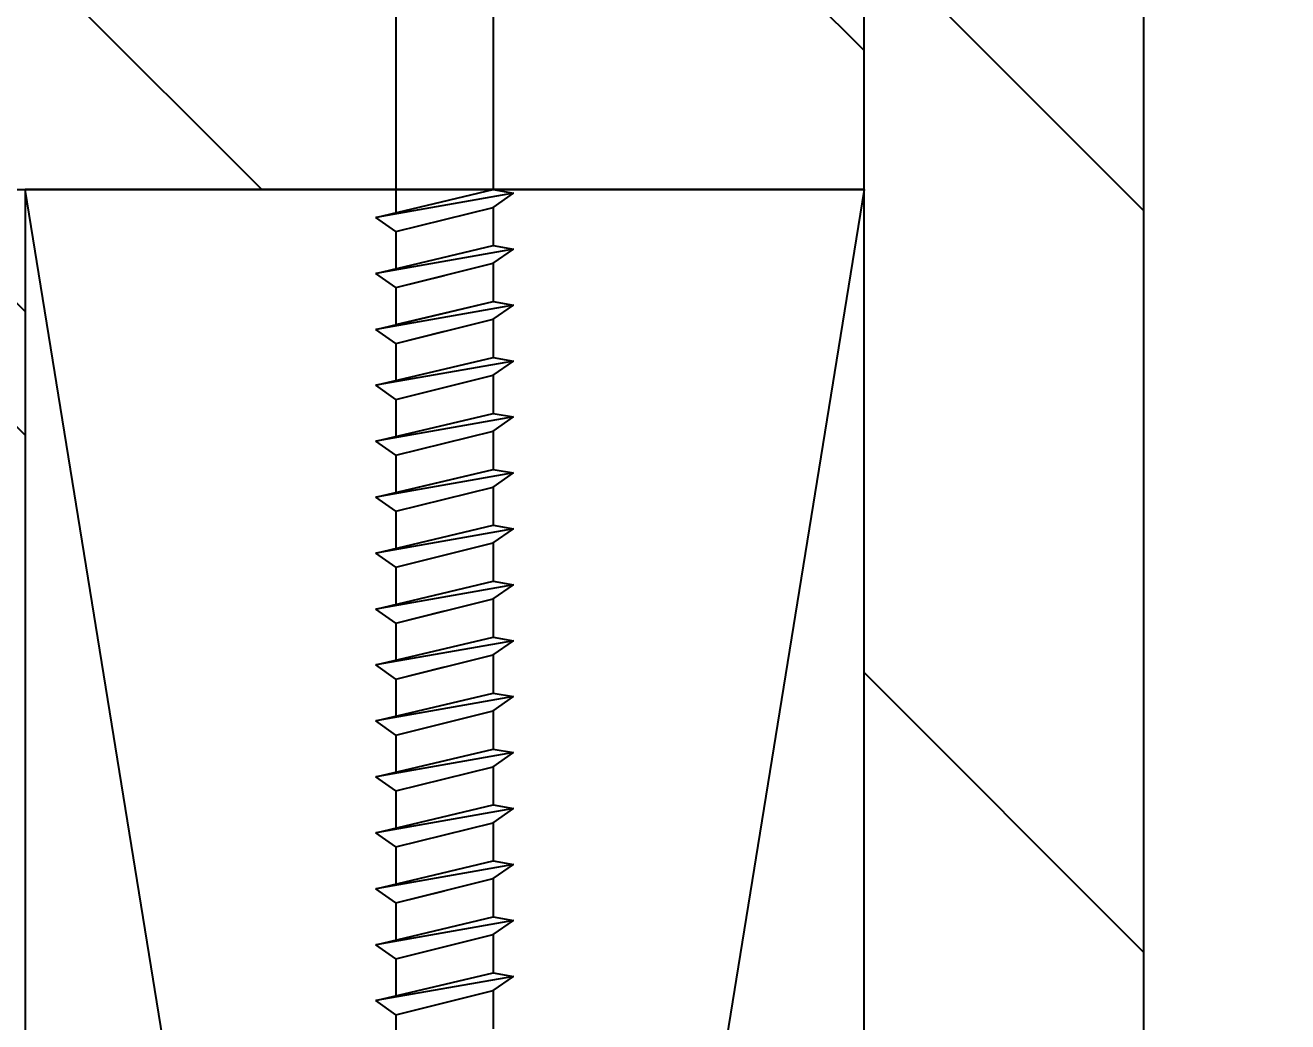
# Model space of a CAD drawing. Header units: inches. Extents: x -2661 to 42767, y -1222 to 9099.
# Drawn here: x -2321.505 to -2319.248, y 2655.268 to 2657.049 of the extents above; entities that cross this region are included whole.
import ezdxf
from ezdxf import colors
from ezdxf.entities.mleader import LeaderData, LeaderLine
from ezdxf.math import Vec2, Vec3

# ---------------------------------------------------------------- set-up
doc = ezdxf.new("R2010")
doc.units = ezdxf.units.IN
doc.header["$LTSCALE"] = 12
doc.header["$MEASUREMENT"] = 0
for name, color, linetype in [('S-ANNO-NOTE', 4, 'CONTINUOUS'), ('S-EXISTING', 1, 'CONTINUOUS'), ('S-FASTENERS', 2, 'CONTINUOUS'), ('S-SIMPSON', 2, 'CONTINUOUS'), ('S-WOOD', 3, 'CONTINUOUS')]:
    doc.layers.add(name, color=color, linetype=linetype)
doc.styles.add('Arial', font='arial.ttf', dxfattribs={"width": 0.85})
pattern_1 = [(135, (-2327.713, 2656.7556), (-0.66291, -0.66291), [])]

# ---------------------------------------------------------------- blocks, each defined once
blk = doc.blocks.new('SDS.25X5-f')
at = {"layer": 'S-SIMPSON'}
for p, q in [((-0.087, -0.536), (-0.087, -2.2912)), ((0.087, -0.5316), (0.087, -2.25)), ((0.087, -0.5316), (0.087, -2.25)), ((-0.087, -0.5749), (-0.087, -2.2912)), ((0.087, -2.1816), (0.087, -2.25)), ((0.087, -2.1816), (0.087, -2.25)), ((-0.087, -2.2249), (-0.087, -2.2912)), ((-0.087, -2.2249), (-0.087, -2.2912)), ((-0.087, -2.2249), (-0.087, -2.2912))]:
    blk.add_line(p, q, dxfattribs=at)
at = {"layer": 'S-SIMPSON', "color": 1}
for p, q in [((-0.123, -2.2997), (0.087, -2.25)), ((-0.123, -2.2997), (0.087, -2.25)), ((-0.123, -2.2997), (0.087, -2.25)), ((0.123, -2.2563), (-0.123, -2.2997)), ((0.123, -2.2563), (-0.123, -2.2997)), ((0.123, -2.2563), (-0.123, -2.2997)), ((0.087, -2.25), (0.123, -2.2563)), ((0.087, -2.25), (0.123, -2.2563)), ((0.087, -2.25), (0.123, -2.2563)), ((0.087, -2.2816), (0.123, -2.2563)), ((0.087, -2.2816), (0.123, -2.2563)), ((0.087, -2.2816), (0.123, -2.2563)), ((-0.087, -2.3249), (-0.123, -2.2997)), ((-0.087, -2.3249), (-0.123, -2.2997)), ((-0.087, -2.3249), (-0.123, -2.2997)), ((-0.087, -2.3249), (0.087, -2.2816)), ((-0.087, -2.3249), (0.087, -2.2816)), ((-0.087, -2.3249), (0.087, -2.2816)), ((0.087, -2.2816), (0.087, -2.35)), ((0.087, -2.2816), (0.087, -2.35)), ((0.087, -2.2816), (0.087, -2.35)), ((0.087, -2.2816), (0.087, -2.35)), ((0.087, -2.2816), (0.087, -2.35)), ((0.087, -2.2816), (0.087, -2.35)), ((-0.087, -2.3249), (-0.087, -2.3912)), ((-0.087, -2.3249), (-0.087, -2.3912)), ((-0.087, -2.3249), (-0.087, -2.3912)), ((-0.087, -2.3249), (-0.087, -2.3912)), ((-0.087, -2.3249), (-0.087, -2.3912)), ((-0.087, -2.3249), (-0.087, -2.3912)), ((-0.123, -2.3997), (0.087, -2.35)), ((-0.123, -2.3997), (0.087, -2.35)), ((-0.123, -2.3997), (0.087, -2.35)), ((-0.123, -2.3997), (0.087, -2.35)), ((0.123, -2.3563), (-0.123, -2.3997)), ((0.123, -2.3563), (-0.123, -2.3997)), ((0.123, -2.3563), (-0.123, -2.3997)), ((0.123, -2.3563), (-0.123, -2.3997)), ((0.087, -2.35), (0.123, -2.3563)), ((0.087, -2.35), (0.123, -2.3563)), ((0.087, -2.35), (0.123, -2.3563)), ((0.087, -2.35), (0.123, -2.3563)), ((0.087, -2.3816), (0.123, -2.3563)), ((0.087, -2.3816), (0.123, -2.3563)), ((0.087, -2.3816), (0.123, -2.3563)), ((0.087, -2.3816), (0.123, -2.3563)), ((-0.087, -2.4249), (0.087, -2.3816)), ((-0.087, -2.4249), (0.087, -2.3816)), ((-0.087, -2.4249), (0.087, -2.3816)), ((-0.087, -2.4249), (0.087, -2.3816)), ((0.087, -2.3816), (0.087, -2.45)), ((0.087, -2.3816), (0.087, -2.45)), ((0.087, -2.3816), (0.087, -2.45)), ((0.087, -2.3816), (0.087, -2.45)), ((0.087, -2.3816), (0.087, -2.45)), ((0.087, -2.3816), (0.087, -2.45)), ((0.087, -2.3816), (0.087, -2.45)), ((0.087, -2.3816), (0.087, -2.45)), ((0.087, -2.3816), (0.087, -2.45)), ((0.087, -2.3816), (0.087, -2.45)), ((-0.087, -2.4249), (-0.123, -2.3997)), ((-0.087, -2.4249), (-0.123, -2.3997)), ((-0.087, -2.4249), (-0.123, -2.3997)), ((-0.087, -2.4249), (-0.123, -2.3997)), ((-0.087, -2.4249), (-0.123, -2.3997)), ((-0.087, -2.4249), (0, -2.4032)), ((-0.087, -2.4249), (-0.087, -2.4912)), ((-0.087, -2.4249), (-0.087, -2.4912)), ((-0.087, -2.4249), (-0.087, -2.4912)), ((-0.087, -2.4249), (-0.087, -2.4912)), ((-0.087, -2.4249), (-0.087, -2.4912)), ((-0.087, -2.4249), (-0.087, -2.4912)), ((-0.087, -2.4249), (-0.087, -2.4912)), ((-0.087, -2.4249), (-0.087, -2.4912)), ((-0.087, -2.4249), (-0.087, -2.4912)), ((-0.087, -2.4249), (-0.087, -2.4912)), ((-0.087, -2.4249), (-0.087, -2.4912)), ((-0.087, -2.4249), (-0.087, -2.4912)), ((-0.123, -2.4997), (0.087, -2.45)), ((-0.123, -2.4997), (0.087, -2.45)), ((-0.123, -2.4997), (0.087, -2.45)), ((-0.123, -2.4997), (0.087, -2.45)), ((-0.123, -2.4997), (0.087, -2.45)), ((-0.123, -2.4997), (0.087, -2.45)), ((-0.123, -2.4997), (0.087, -2.45)), ((-0.123, -2.4997), (0.087, -2.45)), ((0.123, -2.4563), (-0.123, -2.4997)), ((0.123, -2.4563), (-0.123, -2.4997)), ((0.123, -2.4563), (-0.123, -2.4997)), ((0.123, -2.4563), (-0.123, -2.4997)), ((0.123, -2.4563), (-0.123, -2.4997)), ((0.123, -2.4563), (-0.123, -2.4997)), ((0.123, -2.4563), (-0.123, -2.4997)), ((0.123, -2.4563), (-0.123, -2.4997)), ((0.123, -2.4563), (-0.123, -2.4997)), ((-0.087, -2.4912), (0.087, -2.45)), ((0.087, -2.45), (0.123, -2.4563)), ((0.087, -2.45), (0.123, -2.4563)), ((0.087, -2.45), (0.123, -2.4563)), ((0.087, -2.45), (0.123, -2.4563)), ((0.087, -2.45), (0.123, -2.4563)), ((0.087, -2.45), (0.123, -2.4563)), ((0.087, -2.45), (0.123, -2.4563)), ((0.087, -2.45), (0.123, -2.4563)), ((0.087, -2.45), (0.123, -2.4563)), ((0.087, -2.4816), (0.123, -2.4563)), ((0.087, -2.4816), (0.123, -2.4563)), ((0.087, -2.4816), (0.123, -2.4563)), ((0.087, -2.4816), (0.123, -2.4563)), ((0.087, -2.4816), (0.123, -2.4563)), ((0.087, -2.4816), (0.123, -2.4563)), ((0.087, -2.4816), (0.123, -2.4563)), ((0.087, -2.4816), (0.123, -2.4563)), ((0.087, -2.4816), (0.123, -2.4563)), ((-0.087, -2.5249), (0.087, -2.4816)), ((-0.087, -2.5249), (0.087, -2.4816)), ((-0.087, -2.5249), (0.087, -2.4816)), ((-0.087, -2.5249), (0.087, -2.4816)), ((-0.087, -2.5249), (0.087, -2.4816)), ((-0.087, -2.5249), (0.087, -2.4816)), ((-0.087, -2.5249), (0.087, -2.4816)), ((-0.087, -2.5249), (0.087, -2.4816)), ((-0.087, -2.5249), (0.087, -2.4816)), ((0.087, -2.4816), (0.087, -2.55)), ((0.087, -2.4816), (0.087, -2.55)), ((0.087, -2.4816), (0.087, -2.55)), ((0.087, -2.4816), (0.087, -2.55)), ((0.087, -2.4816), (0.087, -2.55)), ((0.087, -2.4816), (0.087, -2.55)), ((0.087, -2.4816), (0.087, -2.55)), ((0.087, -2.4816), (0.087, -2.55)), ((0.087, -2.4816), (0.087, -2.55)), ((0.087, -2.4816), (0.087, -2.55)), ((0.087, -2.4816), (0.087, -2.55)), ((0.087, -2.4816), (0.087, -2.55)), ((0.087, -2.4816), (0.087, -2.55)), ((-0.087, -2.5249), (-0.123, -2.4997)), ((-0.087, -2.5249), (-0.123, -2.4997)), ((-0.087, -2.5249), (-0.123, -2.4997)), ((-0.087, -2.5249), (-0.123, -2.4997)), ((-0.087, -2.5249), (-0.123, -2.4997)), ((-0.087, -2.5249), (-0.123, -2.4997)), ((-0.087, -2.5249), (-0.123, -2.4997)), ((-0.087, -2.5249), (-0.123, -2.4997)), ((-0.087, -2.5249), (-0.123, -2.4997)), ((-0.087, -2.5249), (-0.123, -2.4997)), ((-0.087, -2.5249), (-0.123, -2.4997)), ((-0.087, -2.5249), (-0.123, -2.4997)), ((-0.087, -2.5249), (-0.123, -2.4997)), ((-0.087, -2.5249), (0.013, -2.5)), ((-0.087, -2.5249), (0.013, -2.5)), ((-0.087, -2.5249), (0.013, -2.5)), ((-0.087, -2.5249), (0, -2.5032)), ((-0.087, -2.5249), (-0.087, -2.5912)), ((-0.087, -2.5249), (-0.087, -2.5912)), ((-0.087, -2.5249), (-0.087, -2.5912)), ((-0.087, -2.5249), (-0.087, -2.5912)), ((-0.087, -2.5249), (-0.087, -2.5912)), ((-0.087, -2.5249), (-0.087, -2.5912)), ((-0.087, -2.5249), (-0.087, -2.5912)), ((-0.087, -2.5249), (-0.087, -2.5912)), ((-0.087, -2.5249), (-0.087, -2.5912)), ((-0.087, -2.5249), (-0.087, -2.5912)), ((-0.087, -2.5249), (-0.087, -2.5912)), ((-0.123, -2.5997), (0.087, -2.55)), ((-0.123, -2.5997), (0.087, -2.55)), ((-0.123, -2.5997), (0.087, -2.55)), ((-0.123, -2.5997), (0.087, -2.55)), ((-0.123, -2.5997), (0.087, -2.55)), ((-0.123, -2.5997), (0.087, -2.55)), ((-0.123, -2.5997), (0.087, -2.55)), ((-0.123, -2.5997), (0.087, -2.55)), ((-0.123, -2.5997), (0.087, -2.55)), ((0.087, -2.55), (0.123, -2.5563)), ((0.087, -2.55), (0.123, -2.5563)), ((0.087, -2.55), (0.123, -2.5563)), ((0.087, -2.55), (0.123, -2.5563)), ((0.087, -2.55), (0.123, -2.5563)), ((0.087, -2.55), (0.123, -2.5563)), ((0.087, -2.55), (0.123, -2.5563)), ((0.087, -2.55), (0.123, -2.5563)), ((0.087, -2.55), (0.123, -2.5563)), ((0.123, -2.5563), (-0.123, -2.5997)), ((0.123, -2.5563), (-0.123, -2.5997)), ((0.123, -2.5563), (-0.123, -2.5997)), ((0.123, -2.5563), (-0.123, -2.5997)), ((0.123, -2.5563), (-0.123, -2.5997)), ((0.123, -2.5563), (-0.123, -2.5997)), ((0.123, -2.5563), (-0.123, -2.5997)), ((0.123, -2.5563), (-0.123, -2.5997)), ((0.123, -2.5563), (-0.123, -2.5997)), ((0.087, -2.5816), (0.123, -2.5563)), ((0.087, -2.5816), (0.123, -2.5563)), ((0.087, -2.5816), (0.123, -2.5563)), ((0.087, -2.5816), (0.123, -2.5563)), ((0.087, -2.5816), (0.123, -2.5563)), ((0.087, -2.5816), (0.123, -2.5563)), ((0.087, -2.5816), (0.123, -2.5563)), ((0.087, -2.5816), (0.123, -2.5563)), ((0.087, -2.5816), (0.123, -2.5563)), ((-0.087, -2.6249), (0.087, -2.5816)), ((-0.087, -2.6249), (0.087, -2.5816)), ((-0.087, -2.6249), (0.087, -2.5816)), ((-0.087, -2.6249), (0.087, -2.5816)), ((-0.087, -2.6249), (0.087, -2.5816)), ((-0.087, -2.6249), (0.087, -2.5816)), ((-0.087, -2.6249), (0.087, -2.5816)), ((-0.087, -2.6249), (0.087, -2.5816)), ((-0.087, -2.6249), (0.087, -2.5816)), ((0.087, -2.5816), (0.087, -2.65)), ((0.087, -2.5816), (0.087, -2.65)), ((0.087, -2.5816), (0.087, -2.65)), ((0.087, -2.5816), (0.087, -2.65)), ((0.087, -2.5816), (0.087, -2.65)), ((0.087, -2.5816), (0.087, -2.65)), ((0.087, -2.5816), (0.087, -2.65)), ((0.087, -2.5816), (0.087, -2.65)), ((0.087, -2.5816), (0.087, -2.65)), ((0.087, -2.5816), (0.087, -2.65)), ((0.087, -2.5816), (0.087, -2.65)), ((-0.087, -2.6249), (-0.123, -2.5997)), ((-0.087, -2.6249), (-0.123, -2.5997)), ((-0.087, -2.6249), (-0.123, -2.5997)), ((-0.087, -2.6249), (-0.123, -2.5997)), ((-0.087, -2.6249), (-0.123, -2.5997)), ((-0.087, -2.6249), (-0.123, -2.5997)), ((-0.087, -2.6249), (-0.123, -2.5997)), ((-0.087, -2.6249), (-0.123, -2.5997)), ((-0.087, -2.6249), (-0.123, -2.5997)), ((-0.087, -2.6249), (-0.087, -2.6912)), ((-0.087, -2.6249), (-0.087, -2.6912)), ((-0.087, -2.6249), (-0.087, -2.6912)), ((-0.087, -2.6249), (-0.087, -2.6912)), ((-0.087, -2.6249), (-0.087, -2.6912)), ((-0.087, -2.6249), (-0.087, -2.6912)), ((-0.087, -2.6249), (-0.087, -2.6912)), ((-0.087, -2.6249), (-0.087, -2.6912)), ((-0.087, -2.6249), (-0.087, -2.6912)), ((-0.087, -2.6249), (-0.087, -2.6912)), ((-0.087, -2.6249), (-0.087, -2.6912)), ((-0.123, -2.6997), (0.087, -2.65)), ((-0.123, -2.6997), (0.087, -2.65)), ((-0.123, -2.6997), (0.087, -2.65)), ((-0.123, -2.6997), (0.087, -2.65)), ((-0.123, -2.6997), (0.087, -2.65)), ((-0.123, -2.6997), (0.087, -2.65)), ((-0.123, -2.6997), (0.087, -2.65)), ((-0.123, -2.6997), (0.087, -2.65)), ((-0.123, -2.6997), (0.087, -2.65)), ((-0.123, -2.6997), (0.087, -2.65)), ((-0.123, -2.6997), (0.087, -2.65)), ((0.123, -2.6563), (-0.123, -2.6997)), ((0.123, -2.6563), (-0.123, -2.6997)), ((0.123, -2.6563), (-0.123, -2.6997)), ((0.123, -2.6563), (-0.123, -2.6997)), ((0.123, -2.6563), (-0.123, -2.6997)), ((0.123, -2.6563), (-0.123, -2.6997)), ((0.123, -2.6563), (-0.123, -2.6997)), ((0.123, -2.6563), (-0.123, -2.6997)), ((0.123, -2.6563), (-0.123, -2.6997)), ((0.123, -2.6563), (-0.123, -2.6997)), ((0.123, -2.6563), (-0.123, -2.6997)), ((0.087, -2.65), (0.123, -2.6563)), ((0.087, -2.65), (0.123, -2.6563)), ((0.087, -2.65), (0.123, -2.6563)), ((0.087, -2.65), (0.123, -2.6563)), ((0.087, -2.65), (0.123, -2.6563)), ((0.087, -2.65), (0.123, -2.6563)), ((0.087, -2.65), (0.123, -2.6563)), ((0.087, -2.65), (0.123, -2.6563)), ((0.087, -2.65), (0.123, -2.6563)), ((0.087, -2.65), (0.123, -2.6563)), ((0.087, -2.65), (0.123, -2.6563)), ((0.087, -2.6816), (0.123, -2.6563)), ((0.087, -2.6816), (0.123, -2.6563)), ((0.087, -2.6816), (0.123, -2.6563)), ((0.087, -2.6816), (0.123, -2.6563)), ((0.087, -2.6816), (0.123, -2.6563)), ((0.087, -2.6816), (0.123, -2.6563)), ((0.087, -2.6816), (0.123, -2.6563)), ((0.087, -2.6816), (0.123, -2.6563)), ((0.087, -2.6816), (0.123, -2.6563)), ((0.087, -2.6816), (0.123, -2.6563)), ((0.087, -2.6816), (0.123, -2.6563)), ((-0.087, -2.7249), (0.087, -2.6816)), ((-0.087, -2.7249), (0.087, -2.6816)), ((-0.087, -2.7249), (0.087, -2.6816)), ((-0.087, -2.7249), (0.087, -2.6816)), ((-0.087, -2.7249), (0.087, -2.6816)), ((-0.087, -2.7249), (0.087, -2.6816)), ((-0.087, -2.7249), (0.087, -2.6816)), ((-0.087, -2.7249), (0.087, -2.6816)), ((-0.087, -2.7249), (0.087, -2.6816)), ((-0.087, -2.7249), (0.087, -2.6816)), ((-0.087, -2.7249), (0.087, -2.6816)), ((0.087, -2.6816), (0.087, -2.75)), ((0.087, -2.6816), (0.087, -2.75)), ((0.087, -2.6816), (0.087, -2.75)), ((0.087, -2.6816), (0.087, -2.75)), ((0.087, -2.6816), (0.087, -2.75)), ((0.087, -2.6816), (0.087, -2.75)), ((0.087, -2.6816), (0.087, -2.75)), ((0.087, -2.6816), (0.087, -2.75)), ((-0.087, -2.7249), (-0.123, -2.6997)), ((-0.087, -2.7249), (-0.123, -2.6997)), ((-0.087, -2.7249), (-0.123, -2.6997)), ((-0.087, -2.7249), (-0.123, -2.6997)), ((-0.087, -2.7249), (-0.123, -2.6997)), ((-0.087, -2.7249), (-0.123, -2.6997)), ((-0.087, -2.7249), (-0.123, -2.6997)), ((-0.087, -2.7249), (-0.123, -2.6997)), ((-0.087, -2.7249), (-0.123, -2.6997)), ((-0.087, -2.7249), (-0.123, -2.6997)), ((-0.087, -2.7249), (-0.123, -2.6997)), ((-0.087, -2.7249), (-0.123, -2.6997)), ((-0.087, -2.7249), (-0.123, -2.6997)), ((-0.087, -2.7249), (0, -2.7032)), ((-0.087, -2.7249), (0, -2.7032)), ((-0.087, -2.7249), (-0.087, -2.7912)), ((-0.087, -2.7249), (-0.087, -2.7912)), ((-0.087, -2.7249), (-0.087, -2.7912)), ((-0.087, -2.7249), (-0.087, -2.7912)), ((-0.087, -2.7249), (-0.087, -2.7912)), ((-0.087, -2.7249), (-0.087, -2.7912)), ((-0.087, -2.7249), (-0.087, -2.7912)), ((-0.087, -2.7249), (-0.087, -2.7912)), ((-0.087, -2.7249), (-0.087, -2.7912)), ((-0.087, -2.7249), (-0.087, -2.7912)), ((-0.123, -2.7997), (0.087, -2.75)), ((-0.123, -2.7997), (0.087, -2.75)), ((-0.123, -2.7997), (0.087, -2.75)), ((-0.123, -2.7997), (0.087, -2.75)), ((-0.123, -2.7997), (0.087, -2.75)), ((-0.123, -2.7997), (0.087, -2.75)), ((-0.123, -2.7997), (0.087, -2.75)), ((-0.123, -2.7997), (0.087, -2.75)), ((-0.087, -2.7912), (0.087, -2.75)), ((0.087, -2.75), (0.123, -2.7563)), ((0.087, -2.75), (0.123, -2.7563)), ((0.087, -2.75), (0.123, -2.7563)), ((0.087, -2.75), (0.123, -2.7563)), ((0.087, -2.75), (0.123, -2.7563)), ((0.087, -2.75), (0.123, -2.7563)), ((0.087, -2.75), (0.123, -2.7563)), ((0.087, -2.75), (0.123, -2.7563)), ((0.087, -2.75), (0.123, -2.7563)), ((0.123, -2.7563), (-0.123, -2.7997)), ((0.123, -2.7563), (-0.123, -2.7997)), ((0.123, -2.7563), (-0.123, -2.7997)), ((0.123, -2.7563), (-0.123, -2.7997)), ((0.123, -2.7563), (-0.123, -2.7997)), ((0.123, -2.7563), (-0.123, -2.7997)), ((0.123, -2.7563), (-0.123, -2.7997)), ((0.123, -2.7563), (-0.123, -2.7997)), ((0.123, -2.7563), (-0.123, -2.7997)), ((0.087, -2.7816), (0.123, -2.7563)), ((0.087, -2.7816), (0.123, -2.7563)), ((0.087, -2.7816), (0.123, -2.7563)), ((0.087, -2.7816), (0.123, -2.7563)), ((0.087, -2.7816), (0.123, -2.7563)), ((0.087, -2.7816), (0.123, -2.7563)), ((0.087, -2.7816), (0.123, -2.7563)), ((0.087, -2.7816), (0.123, -2.7563)), ((0.087, -2.7816), (0.123, -2.7563)), ((-0.087, -2.8249), (0.087, -2.7816)), ((-0.087, -2.8249), (0.087, -2.7816)), ((-0.087, -2.8249), (0.087, -2.7816)), ((-0.087, -2.8249), (0.087, -2.7816)), ((-0.087, -2.8249), (0.087, -2.7816)), ((-0.087, -2.8249), (0.087, -2.7816)), ((-0.087, -2.8249), (0.087, -2.7816)), ((-0.087, -2.8249), (0.087, -2.7816)), ((-0.087, -2.8249), (0.087, -2.7816)), ((0.087, -2.7816), (0.087, -2.85)), ((0.087, -2.7816), (0.087, -2.85)), ((0.087, -2.7816), (0.087, -2.85)), ((0.087, -2.7816), (0.087, -2.85)), ((0.087, -2.7816), (0.087, -2.85)), ((0.087, -2.7816), (0.087, -2.85)), ((0.087, -2.7816), (0.087, -2.85)), ((0.087, -2.7816), (0.087, -2.85)), ((0.087, -2.7816), (0.087, -2.85)), ((-0.087, -2.8249), (-0.123, -2.7997)), ((-0.087, -2.8249), (-0.123, -2.7997)), ((-0.087, -2.8249), (-0.123, -2.7997)), ((-0.087, -2.8249), (-0.123, -2.7997)), ((-0.087, -2.8249), (-0.123, -2.7997)), ((-0.087, -2.8249), (-0.123, -2.7997)), ((-0.087, -2.8249), (-0.123, -2.7997)), ((-0.087, -2.8249), (-0.123, -2.7997)), ((-0.087, -2.8249), (-0.123, -2.7997)), ((-0.087, -2.8249), (-0.123, -2.7997)), ((-0.087, -2.8249), (0, -2.8032)), ((-0.087, -2.8249), (-0.087, -2.8912)), ((-0.087, -2.8249), (-0.087, -2.8912)), ((-0.087, -2.8249), (-0.087, -2.8912)), ((-0.087, -2.8249), (-0.087, -2.8912)), ((-0.087, -2.8249), (-0.087, -2.8912)), ((-0.087, -2.8249), (-0.087, -2.8912)), ((-0.087, -2.8249), (-0.087, -2.8912)), ((-0.087, -2.8249), (-0.087, -2.8912)), ((-0.123, -2.8997), (0.087, -2.85)), ((-0.123, -2.8997), (0.087, -2.85)), ((-0.123, -2.8997), (0.087, -2.85)), ((-0.123, -2.8997), (0.087, -2.85)), ((-0.123, -2.8997), (0.087, -2.85)), ((-0.123, -2.8997), (0.087, -2.85)), ((0.123, -2.8563), (-0.123, -2.8997)), ((0.123, -2.8563), (-0.123, -2.8997)), ((0.123, -2.8563), (-0.123, -2.8997)), ((0.123, -2.8563), (-0.123, -2.8997)), ((0.123, -2.8563), (-0.123, -2.8997)), ((0.123, -2.8563), (-0.123, -2.8997)), ((0.087, -2.85), (0.123, -2.8563)), ((0.087, -2.85), (0.123, -2.8563)), ((0.087, -2.85), (0.123, -2.8563)), ((0.087, -2.85), (0.123, -2.8563)), ((0.087, -2.85), (0.123, -2.8563)), ((0.087, -2.85), (0.123, -2.8563)), ((0.087, -2.8816), (0.123, -2.8563)), ((0.087, -2.8816), (0.123, -2.8563)), ((0.087, -2.8816), (0.123, -2.8563)), ((0.087, -2.8816), (0.123, -2.8563)), ((0.087, -2.8816), (0.123, -2.8563)), ((0.087, -2.8816), (0.123, -2.8563)), ((-0.087, -2.9249), (0.087, -2.8816)), ((-0.087, -2.9249), (0.087, -2.8816)), ((-0.087, -2.9249), (0.087, -2.8816)), ((-0.087, -2.9249), (0.087, -2.8816)), ((-0.087, -2.9249), (0.087, -2.8816)), ((-0.087, -2.9249), (0.087, -2.8816)), ((0.087, -2.8816), (0.087, -2.95)), ((0.087, -2.8816), (0.087, -2.95)), ((0.087, -2.8816), (0.087, -2.95)), ((0.087, -2.8816), (0.087, -2.95)), ((0.087, -2.8816), (0.087, -2.95)), ((0.087, -2.8816), (0.087, -2.95)), ((0.087, -2.8816), (0.087, -2.95)), ((-0.087, -2.9249), (-0.123, -2.8997)), ((-0.087, -2.9249), (-0.123, -2.8997)), ((-0.087, -2.9249), (-0.123, -2.8997)), ((-0.087, -2.9249), (-0.123, -2.8997)), ((-0.087, -2.9249), (-0.123, -2.8997)), ((-0.087, -2.9249), (-0.123, -2.8997)), ((-0.087, -2.9249), (-0.087, -2.9912)), ((-0.087, -2.9249), (-0.087, -2.9912)), ((-0.087, -2.9249), (-0.087, -2.9912)), ((-0.087, -2.9249), (-0.087, -2.9912)), ((-0.087, -2.9249), (-0.087, -2.9912)), ((-0.087, -2.9249), (-0.087, -2.9912)), ((-0.087, -2.9249), (-0.087, -2.9912)), ((-0.123, -2.9997), (0.087, -2.95)), ((-0.123, -2.9997), (0.087, -2.95)), ((-0.123, -2.9997), (0.087, -2.95)), ((-0.123, -2.9997), (0.087, -2.95)), ((-0.123, -2.9997), (0.087, -2.95)), ((-0.123, -2.9997), (0.087, -2.95)), ((-0.123, -2.9997), (0.087, -2.95)), ((0.123, -2.9563), (-0.123, -2.9997)), ((0.123, -2.9563), (-0.123, -2.9997)), ((0.123, -2.9563), (-0.123, -2.9997)), ((0.123, -2.9563), (-0.123, -2.9997)), ((0.123, -2.9563), (-0.123, -2.9997)), ((0.123, -2.9563), (-0.123, -2.9997)), ((0.123, -2.9563), (-0.123, -2.9997)), ((0.087, -2.95), (0.123, -2.9563)), ((0.087, -2.95), (0.123, -2.9563)), ((0.087, -2.95), (0.123, -2.9563)), ((0.087, -2.95), (0.123, -2.9563)), ((0.087, -2.95), (0.123, -2.9563)), ((0.087, -2.95), (0.123, -2.9563)), ((0.087, -2.95), (0.123, -2.9563)), ((0.087, -2.9816), (0.123, -2.9563)), ((0.087, -2.9816), (0.123, -2.9563)), ((0.087, -2.9816), (0.123, -2.9563)), ((0.087, -2.9816), (0.123, -2.9563)), ((0.087, -2.9816), (0.123, -2.9563)), ((0.087, -2.9816), (0.123, -2.9563)), ((0.087, -2.9816), (0.123, -2.9563)), ((-0.087, -3.0249), (-0.123, -2.9997)), ((-0.087, -3.0249), (-0.123, -2.9997)), ((-0.087, -3.0249), (-0.123, -2.9997)), ((-0.087, -3.0249), (-0.123, -2.9997)), ((-0.087, -3.0249), (-0.123, -2.9997)), ((-0.087, -3.0249), (-0.123, -2.9997)), ((-0.087, -3.0249), (-0.123, -2.9997)), ((-0.087, -3.0249), (-0.123, -2.9997)), ((-0.087, -3.0249), (0.087, -2.9816)), ((-0.087, -3.0249), (0.087, -2.9816)), ((-0.087, -3.0249), (0.087, -2.9816)), ((-0.087, -3.0249), (0.087, -2.9816)), ((-0.087, -3.0249), (0.087, -2.9816)), ((-0.087, -3.0249), (0.087, -2.9816)), ((-0.087, -3.0249), (0.087, -2.9816)), ((0.087, -2.9816), (0.087, -3.05)), ((0.087, -2.9816), (0.087, -3.05)), ((0.087, -2.9816), (0.087, -3.05)), ((0.087, -2.9816), (0.087, -3.05)), ((0.087, -2.9816), (0.087, -3.05)), ((0.087, -2.9816), (0.087, -3.05)), ((0.087, -2.9816), (0.087, -3.05)), ((0.087, -2.9816), (0.087, -3.05)), ((0.087, -2.9816), (0.087, -3.05)), ((0.087, -2.9816), (0.087, -3.05)), ((0.087, -2.9816), (0.087, -3.05)), ((0.087, -2.9816), (0.087, -3.05)), ((0.087, -2.9816), (0.087, -3.05)), ((0.087, -2.9816), (0.087, -3.05)), ((-0.087, -3.0249), (0, -3.0032)), ((-0.087, -3.0249), (-0.087, -3.0912)), ((-0.087, -3.0249), (-0.087, -3.0912)), ((-0.087, -3.0249), (-0.087, -3.0912)), ((-0.087, -3.0249), (-0.087, -3.0912)), ((-0.087, -3.0249), (-0.087, -3.0912)), ((-0.087, -3.0249), (-0.087, -3.0912)), ((-0.087, -3.0249), (-0.087, -3.0912)), ((-0.087, -3.0249), (-0.087, -3.0912)), ((-0.123, -3.0997), (0.087, -3.05)), ((-0.123, -3.0997), (0.087, -3.05)), ((-0.123, -3.0997), (0.087, -3.05)), ((-0.123, -3.0997), (0.087, -3.05)), ((-0.123, -3.0997), (0.087, -3.05)), ((-0.123, -3.0997), (0.087, -3.05)), ((0.123, -3.0563), (-0.123, -3.0997)), ((0.123, -3.0563), (-0.123, -3.0997)), ((0.123, -3.0563), (-0.123, -3.0997)), ((0.123, -3.0563), (-0.123, -3.0997)), ((0.123, -3.0563), (-0.123, -3.0997)), ((0.123, -3.0563), (-0.123, -3.0997)), ((0.087, -3.05), (0.123, -3.0563)), ((0.087, -3.05), (0.123, -3.0563)), ((0.087, -3.05), (0.123, -3.0563)), ((0.087, -3.05), (0.123, -3.0563)), ((0.087, -3.05), (0.123, -3.0563)), ((0.087, -3.05), (0.123, -3.0563)), ((0.087, -3.0816), (0.123, -3.0563)), ((0.087, -3.0816), (0.123, -3.0563)), ((0.087, -3.0816), (0.123, -3.0563)), ((0.087, -3.0816), (0.123, -3.0563)), ((0.087, -3.0816), (0.123, -3.0563)), ((0.087, -3.0816), (0.123, -3.0563)), ((-0.087, -3.1249), (0.087, -3.0816)), ((-0.087, -3.1249), (0.087, -3.0816)), ((-0.087, -3.1249), (0.087, -3.0816)), ((-0.087, -3.1249), (0.087, -3.0816)), ((-0.087, -3.1249), (0.087, -3.0816)), ((-0.087, -3.1249), (0.087, -3.0816)), ((0.087, -3.0816), (0.087, -3.15)), ((0.087, -3.0816), (0.087, -3.15)), ((0.087, -3.0816), (0.087, -3.15)), ((0.087, -3.0816), (0.087, -3.15)), ((0.087, -3.0816), (0.087, -3.15)), ((0.087, -3.0816), (0.087, -3.15)), ((0.087, -3.0816), (0.087, -3.15)), ((-0.087, -3.1249), (-0.123, -3.0997)), ((-0.087, -3.1249), (-0.123, -3.0997)), ((-0.087, -3.1249), (-0.123, -3.0997)), ((-0.087, -3.1249), (-0.123, -3.0997)), ((-0.087, -3.1249), (-0.123, -3.0997)), ((-0.087, -3.1249), (-0.123, -3.0997)), ((-0.087, -3.1249), (-0.123, -3.0997)), ((-0.087, -3.1249), (0, -3.1032)), ((-0.087, -3.1249), (-0.087, -3.1912)), ((-0.087, -3.1249), (-0.087, -3.1912)), ((-0.087, -3.1249), (-0.087, -3.1912)), ((-0.087, -3.1249), (-0.087, -3.1912)), ((-0.087, -3.1249), (-0.087, -3.1912)), ((-0.087, -3.1249), (-0.087, -3.1912)), ((-0.087, -3.1249), (-0.087, -3.1912)), ((-0.123, -3.1997), (0.087, -3.15)), ((-0.123, -3.1997), (0.087, -3.15)), ((-0.123, -3.1997), (0.087, -3.15)), ((0.123, -3.1563), (-0.123, -3.1997)), ((0.123, -3.1563), (-0.123, -3.1997)), ((0.123, -3.1563), (-0.123, -3.1997)), ((0.087, -3.15), (0.123, -3.1563)), ((0.087, -3.15), (0.123, -3.1563)), ((0.087, -3.15), (0.123, -3.1563)), ((0.087, -3.1816), (0.123, -3.1563)), ((0.087, -3.1816), (0.123, -3.1563)), ((0.087, -3.1816), (0.123, -3.1563)), ((-0.087, -3.2249), (0.087, -3.1816)), ((-0.087, -3.2249), (0.087, -3.1816)), ((-0.087, -3.2249), (0.087, -3.1816)), ((0.087, -3.1816), (0.087, -3.25)), ((0.087, -3.1816), (0.087, -3.25)), ((0.087, -3.1816), (0.087, -3.25)), ((0.087, -3.1816), (0.087, -3.25)), ((0.087, -3.1816), (0.087, -3.25)), ((-0.087, -3.2249), (-0.123, -3.1997)), ((-0.087, -3.2249), (-0.123, -3.1997)), ((-0.087, -3.2249), (-0.123, -3.1997)), ((-0.087, -3.2249), (-0.087, -3.2912)), ((-0.087, -3.2249), (-0.087, -3.2912)), ((-0.087, -3.2249), (-0.087, -3.2912)), ((-0.087, -3.2249), (-0.087, -3.2912)), ((-0.087, -3.2249), (-0.087, -3.2912)), ((-0.123, -3.2997), (0.087, -3.25)), ((-0.123, -3.2997), (0.087, -3.25)), ((-0.123, -3.2997), (0.087, -3.25)), ((0.087, -3.25), (0.123, -3.2563)), ((0.087, -3.25), (0.123, -3.2563)), ((0.087, -3.25), (0.123, -3.2563)), ((0.123, -3.2563), (-0.123, -3.2997)), ((0.123, -3.2563), (-0.123, -3.2997)), ((0.123, -3.2563), (-0.123, -3.2997)), ((0.087, -3.2816), (0.123, -3.2563)), ((0.087, -3.2816), (0.123, -3.2563)), ((0.087, -3.2816), (0.123, -3.2563)), ((-0.087, -3.3249), (0.087, -3.2816)), ((-0.087, -3.3249), (0.087, -3.2816)), ((-0.087, -3.3249), (0.087, -3.2816)), ((0.087, -3.2816), (0.087, -3.35)), ((0.087, -3.2816), (0.087, -3.35)), ((0.087, -3.2816), (0.087, -3.35)), ((0.087, -3.2816), (0.087, -3.35)), ((0.087, -3.2816), (0.087, -3.35)), ((0.087, -3.2816), (0.087, -3.35)), ((0.087, -3.2816), (0.087, -3.35)), ((0.087, -3.2816), (0.087, -3.35)), ((-0.087, -3.3249), (-0.123, -3.2997)), ((-0.087, -3.3249), (-0.123, -3.2997)), ((-0.087, -3.3249), (-0.123, -3.2997)), ((-0.087, -3.3249), (-0.087, -3.3912)), ((-0.087, -3.3249), (-0.087, -3.3912)), ((-0.087, -3.3249), (-0.087, -3.3912)), ((-0.087, -3.3249), (-0.087, -3.3912)), ((-0.087, -3.3249), (-0.087, -3.3912)), ((-0.087, -3.3249), (-0.087, -3.3912)), ((-0.087, -3.3249), (-0.087, -3.3912)), ((-0.087, -3.3249), (-0.087, -3.3912)), ((-0.123, -3.3997), (0.087, -3.35)), ((-0.123, -3.3997), (0.087, -3.35)), ((-0.123, -3.3997), (0.087, -3.35)), ((-0.123, -3.3997), (0.087, -3.35)), ((0.123, -3.3563), (-0.123, -3.3997)), ((0.123, -3.3563), (-0.123, -3.3997)), ((0.123, -3.3563), (-0.123, -3.3997)), ((0.123, -3.3563), (-0.123, -3.3997)), ((0.087, -3.35), (0.123, -3.3563)), ((0.087, -3.35), (0.123, -3.3563)), ((0.087, -3.35), (0.123, -3.3563)), ((0.087, -3.35), (0.123, -3.3563)), ((0.087, -3.3816), (0.123, -3.3563)), ((0.087, -3.3816), (0.123, -3.3563)), ((0.087, -3.3816), (0.123, -3.3563)), ((0.087, -3.3816), (0.123, -3.3563)), ((-0.087, -3.4249), (0.087, -3.3816)), ((-0.087, -3.4249), (0.087, -3.3816)), ((-0.087, -3.4249), (0.087, -3.3816)), ((-0.087, -3.4249), (0.087, -3.3816)), ((0.087, -3.3816), (0.087, -3.45)), ((0.087, -3.3816), (0.087, -3.45)), ((0.087, -3.3816), (0.087, -3.45)), ((0.087, -3.3816), (0.087, -3.45)), ((0.087, -3.3816), (0.087, -3.45)), ((0.087, -3.3816), (0.087, -3.45)), ((-0.087, -3.4249), (-0.123, -3.3997)), ((-0.087, -3.4249), (-0.123, -3.3997)), ((-0.087, -3.4249), (-0.123, -3.3997)), ((-0.087, -3.4249), (-0.123, -3.3997)), ((-0.087, -3.4249), (-0.087, -3.4912)), ((-0.087, -3.4249), (-0.087, -3.4912)), ((-0.087, -3.4249), (-0.087, -3.4912)), ((-0.087, -3.4249), (-0.087, -3.4912)), ((-0.087, -3.4249), (-0.087, -3.4912)), ((-0.087, -3.4249), (-0.087, -3.4912)), ((-0.123, -3.4997), (0.087, -3.45)), ((-0.123, -3.4997), (0.087, -3.45)), ((-0.123, -3.4997), (0.087, -3.45)), ((-0.123, -3.4997), (0.087, -3.45)), ((0.087, -3.45), (0.123, -3.4563)), ((0.087, -3.45), (0.123, -3.4563)), ((0.087, -3.45), (0.123, -3.4563)), ((0.087, -3.45), (0.123, -3.4563)), ((0.123, -3.4563), (-0.123, -3.4997)), ((0.123, -3.4563), (-0.123, -3.4997)), ((0.123, -3.4563), (-0.123, -3.4997)), ((0.123, -3.4563), (-0.123, -3.4997)), ((0.087, -3.4816), (0.123, -3.4563)), ((0.087, -3.4816), (0.123, -3.4563)), ((0.087, -3.4816), (0.123, -3.4563)), ((0.087, -3.4816), (0.123, -3.4563)), ((-0.087, -3.5249), (0.087, -3.4816)), ((-0.087, -3.5249), (0.087, -3.4816)), ((-0.087, -3.5249), (0.087, -3.4816)), ((-0.087, -3.5249), (0.087, -3.4816)), ((0.087, -3.4816), (0.087, -3.55)), ((0.087, -3.4816), (0.087, -3.55)), ((0.087, -3.4816), (0.087, -3.55)), ((0.087, -3.4816), (0.087, -3.55)), ((0.087, -3.4816), (0.087, -3.55)), ((0.087, -3.4816), (0.087, -3.55)), ((0.087, -3.4816), (0.087, -3.55)), ((-0.087, -3.5249), (-0.123, -3.4997)), ((-0.087, -3.5249), (-0.123, -3.4997)), ((-0.087, -3.5249), (-0.123, -3.4997)), ((-0.087, -3.5249), (-0.123, -3.4997)), ((-0.087, -3.5249), (-0.123, -3.4997)), ((-0.087, -3.5249), (0, -3.5032)), ((-0.087, -3.5249), (-0.087, -3.5912)), ((-0.087, -3.5249), (-0.087, -3.5912)), ((-0.087, -3.5249), (-0.087, -3.5912)), ((-0.087, -3.5249), (-0.087, -3.5912)), ((-0.087, -3.5249), (-0.087, -3.5912)), ((-0.087, -3.5249), (-0.087, -3.5912)), ((-0.087, -3.5249), (-0.087, -3.5912)), ((-0.123, -3.5997), (0.087, -3.55)), ((-0.123, -3.5997), (0.087, -3.55)), ((-0.123, -3.5997), (0.087, -3.55)), ((-0.123, -3.5997), (0.087, -3.55)), ((0.123, -3.5563), (-0.123, -3.5997)), ((0.123, -3.5563), (-0.123, -3.5997)), ((0.123, -3.5563), (-0.123, -3.5997)), ((0.123, -3.5563), (-0.123, -3.5997)), ((0.087, -3.55), (0.123, -3.5563)), ((0.087, -3.55), (0.123, -3.5563)), ((0.087, -3.55), (0.123, -3.5563)), ((0.087, -3.55), (0.123, -3.5563)), ((0.087, -3.5816), (0.123, -3.5563)), ((0.087, -3.5816), (0.123, -3.5563)), ((0.087, -3.5816), (0.123, -3.5563)), ((0.087, -3.5816), (0.123, -3.5563)), ((-0.087, -3.6249), (0.087, -3.5816)), ((-0.087, -3.6249), (0.087, -3.5816)), ((-0.087, -3.6249), (0.087, -3.5816)), ((-0.087, -3.6249), (0.087, -3.5816)), ((0.087, -3.5816), (0.087, -3.65)), ((0.087, -3.5816), (0.087, -3.65)), ((0.087, -3.5816), (0.087, -3.65)), ((0.087, -3.5816), (0.087, -3.65)), ((0.087, -3.5816), (0.087, -3.65)), ((0.087, -3.5816), (0.087, -3.65)), ((0.087, -3.5816), (0.087, -3.65)), ((-0.087, -3.6249), (-0.123, -3.5997)), ((-0.087, -3.6249), (-0.123, -3.5997)), ((-0.087, -3.6249), (-0.123, -3.5997)), ((-0.087, -3.6249), (-0.123, -3.5997)), ((-0.087, -3.6249), (-0.087, -3.6912)), ((-0.087, -3.6249), (-0.087, -3.6912)), ((-0.087, -3.6249), (-0.087, -3.6912)), ((-0.087, -3.6249), (-0.087, -3.6912)), ((-0.087, -3.6249), (-0.087, -3.6912)), ((-0.087, -3.6249), (-0.087, -3.6912)), ((-0.087, -3.6249), (-0.087, -3.6912)), ((-0.123, -3.6997), (0.087, -3.65)), ((-0.123, -3.6997), (0.087, -3.65)), ((-0.123, -3.6997), (0.087, -3.65)), ((-0.123, -3.6997), (0.087, -3.65)), ((-0.123, -3.6997), (0.087, -3.65)), ((0.123, -3.6563), (-0.123, -3.6997)), ((0.123, -3.6563), (-0.123, -3.6997)), ((0.123, -3.6563), (-0.123, -3.6997)), ((0.123, -3.6563), (-0.123, -3.6997)), ((0.123, -3.6563), (-0.123, -3.6997)), ((0.087, -3.65), (0.123, -3.6563)), ((0.087, -3.65), (0.123, -3.6563)), ((0.087, -3.65), (0.123, -3.6563)), ((0.087, -3.65), (0.123, -3.6563)), ((0.087, -3.65), (0.123, -3.6563)), ((0.087, -3.6816), (0.123, -3.6563)), ((0.087, -3.6816), (0.123, -3.6563)), ((0.087, -3.6816), (0.123, -3.6563)), ((0.087, -3.6816), (0.123, -3.6563)), ((0.087, -3.6816), (0.123, -3.6563)), ((-0.087, -3.7249), (-0.123, -3.6997)), ((-0.087, -3.7249), (-0.123, -3.6997)), ((-0.087, -3.7249), (-0.123, -3.6997)), ((-0.087, -3.7249), (-0.123, -3.6997)), ((-0.087, -3.7249), (-0.123, -3.6997)), ((-0.087, -3.7249), (0.087, -3.6816)), ((-0.087, -3.7249), (0.087, -3.6816)), ((-0.087, -3.7249), (0.087, -3.6816)), ((-0.087, -3.7249), (0.087, -3.6816)), ((-0.087, -3.7249), (0.087, -3.6816)), ((0.087, -3.6816), (0.087, -3.75)), ((0.087, -3.6816), (0.087, -3.75)), ((0.087, -3.6816), (0.087, -3.75)), ((0.087, -3.6816), (0.087, -3.75)), ((-0.087, -3.7249), (-0.087, -3.7912)), ((-0.087, -3.7249), (-0.087, -3.7912)), ((-0.087, -3.7249), (-0.087, -3.7912)), ((-0.087, -3.7249), (-0.087, -3.7912))]:
    blk.add_line(p, q, dxfattribs=at)
blk = doc.blocks.new('*U1288')
at = {"layer": 'S-FASTENERS'}
blk.add_blockref('SDS.25X5-f', (0, 0), dxfattribs=at)

msp = doc.modelspace()

# ---------------------------------------------------------------- hatches: boundary and pattern name
at = {"layer": 'S-EXISTING'}
h = msp.add_hatch(dxfattribs=at)
h.set_pattern_fill('ANSI31', color=256, scale=7.5, angle=90, style=0)
h.set_pattern_definition([(135, (-12403.4681, 724.7256), (-0.66291261, -0.66291261), [])])
h.paths.add_polyline_path([(-2320.00546, 2620.60498), (-2320.00546, 2686.48815), (-2319.50546, 2686.48815), (-2319.50546, 2620.60498)])
h = msp.add_hatch(dxfattribs=at)
h.set_pattern_fill('ANSI31', color=256, scale=7.5, angle=90, style=0)
h.set_pattern_definition(pattern_1)
h.paths.add_polyline_path([(-2323.50546, 2656.75559), (-2320.00546, 2656.75559), (-2320.00546, 2657.50559), (-2323.50546, 2657.50559)])
h = msp.add_hatch(dxfattribs=at)
h.set_pattern_fill('ANSI31', color=256, scale=7.5, angle=90, style=0)
h.set_pattern_definition(pattern_1)
h.paths.add_polyline_path([(-2323.50546, 2656.75559), (-2320.00546, 2656.75559), (-2320.00546, 2657.50559), (-2323.50546, 2657.50559)])
at = {"layer": 'S-WOOD'}
h = msp.add_hatch(dxfattribs=at)
h.set_pattern_fill('PLAST', color=1, scale=5, angle=135, style=0)
h.set_pattern_definition([(135, (-12403.2181, 724.7256), (-0.88388348, -0.88388348), []), (135, (-12403.3286, 724.6151), (-0.88388348, -0.88388348), []), (135, (-12403.439, 724.5046), (-0.88388348, -0.88388348), [])])
h.paths.add_polyline_path([(-2321.75546, 2656.75559), (-2321.50546, 2656.75559), (-2321.50546, 2647.50559), (-2321.75546, 2647.50559)])

# ---------------------------------------------------------------- linework, layer by layer
at = {"layer": 'S-EXISTING'}
for p, q in [((-2320.00546, 2647.50559), (-2321.50546, 2656.75559)), ((-2320.00546, 2656.75559), (-2321.50546, 2647.50559)), ((-2320.00546, 2620.60498), (-2320.00546, 2656.75559))]:
    msp.add_line(p, q, dxfattribs=at)
for points in [[(-2320.00546, 2620.60498), (-2320.00546, 2686.48815), (-2319.50546, 2686.48815), (-2319.50546, 2620.60498)], [(-2323.50546, 2656.75559), (-2320.00546, 2656.75559), (-2320.00546, 2657.50559), (-2323.50546, 2657.50559)]]:
    msp.add_lwpolyline(points, close=True, dxfattribs=at)
msp.add_lwpolyline([(-2320.00546, 2656.75559), (-2321.50546, 2656.75559), (-2321.50546, 2647.50559)], dxfattribs=at)
at = {"layer": 'S-WOOD'}
msp.add_lwpolyline([(-2321.75546, 2656.75559), (-2321.50546, 2656.75559), (-2321.50546, 2647.50559), (-2321.75546, 2647.50559)], close=True, dxfattribs=at)

# ---------------------------------------------------------------- block references
at = {"layer": 'S-FASTENERS'}
msp.add_blockref('*U1288', (-2320.75546, 2659.00559), dxfattribs=at)

# ---------------------------------------------------------------- leaders
at = {"layer": 'S-ANNO-NOTE'}
ml = msp.add_multileader_mtext('Standard', dxfattribs=at)
ml.set_content('\\A1;{\\C4;4x BLOCK AT EACH JOIST BAY}', color=4, style='Arial')
ml.set_leader_properties(color=2)
ml.build(insert=Vec2(0, 0))
ml.multileader.update_dxf_attribs({"dogleg_length": 0.36, "arrow_head_size": 1.3125, "scale": 12})
ctx = ml.context
ctx.base_point, ctx.scale, ctx.char_height, ctx.arrow_head_size, ctx.landing_gap_size, ctx.plane_origin, ctx.plane_y_axis = Vec3(-2267.48696, 2668.39958), 12, 1.125, 1.3125, 1.08, Vec3(-2213.37983, 3008.10696), Vec3(0, 1, 0)
ctx.text_align_type = 2
notes = []
notes.append((ctx, [(0, (1, 1, 0), (-2244.18209, 2668.39958), (-1, 0), 1.5, [(0, [(-2230.80365, 2654.141)], 0, [])])]))
ctx.mtext.insert, ctx.mtext.width, ctx.mtext.alignment, ctx.mtext.flow_direction = Vec3(-2246.76209, 2668.97167), 23.0195241, 3, 5
ml = msp.add_multileader_mtext('Standard', dxfattribs=at)
ml.set_content('\\A1;(E) RIM JOIST w/ 1{\\H0.7x;\\S3#4;\\H1.4286x;"x9\\H0.7x;\\S1#4;\\H1.4286x;" LVL SISTERED w/ SDS \\H0.7x;\\S1#4;\\H1.4286x;"x3\\H0.7x;\\S1#2;\\H1.4286x;" @8"O.C. STAGGERED (SHIM AS REQUIRED)}', color=4, style='Arial')
ml.set_leader_properties(color=2)
ml.build(insert=Vec2(0, 0))
ml.multileader.update_dxf_attribs({"dogleg_length": 0.36, "arrow_head_size": 1.3125, "scale": 12})
ctx = ml.context
ctx.base_point, ctx.scale, ctx.char_height, ctx.arrow_head_size, ctx.landing_gap_size, ctx.plane_origin, ctx.plane_y_axis = Vec3(-2306.89825, 2662.29294), 12, 1.125, 1.3125, 1.08, Vec3(-2351.17997, 2943.21598), Vec3(0, 1, 0)
notes.append((ctx, [(0, (1, 1, 0), (-2308.39825, 2662.29294), (1, 0), 1.5, [(0, [(-2320.00546, 2651.77249)], 0, [])])]))
ctx.mtext.insert, ctx.mtext.width, ctx.mtext.flow_direction = Vec3(-2305.81825, 2663.02083), 17.75, 5
for ctx, leaders in notes:
    for number, flags, end, landing, length, lines in leaders:
        leader = LeaderData()
        leader.index, (leader.has_last_leader_line, leader.has_dogleg_vector, leader.attachment_direction) = number, flags
        leader.last_leader_point, leader.dogleg_vector, leader.dogleg_length = Vec3(end), Vec3(landing), length
        for number, points, colour, breaks in lines:
            line = LeaderLine()
            line.index, line.vertices, line.color, line.breaks = number, Vec3.list(points), colors.encode_raw_color(colour), breaks
            leader.lines.append(line)
        ctx.leaders.append(leader)

doc.saveas('drawing.dxf')
